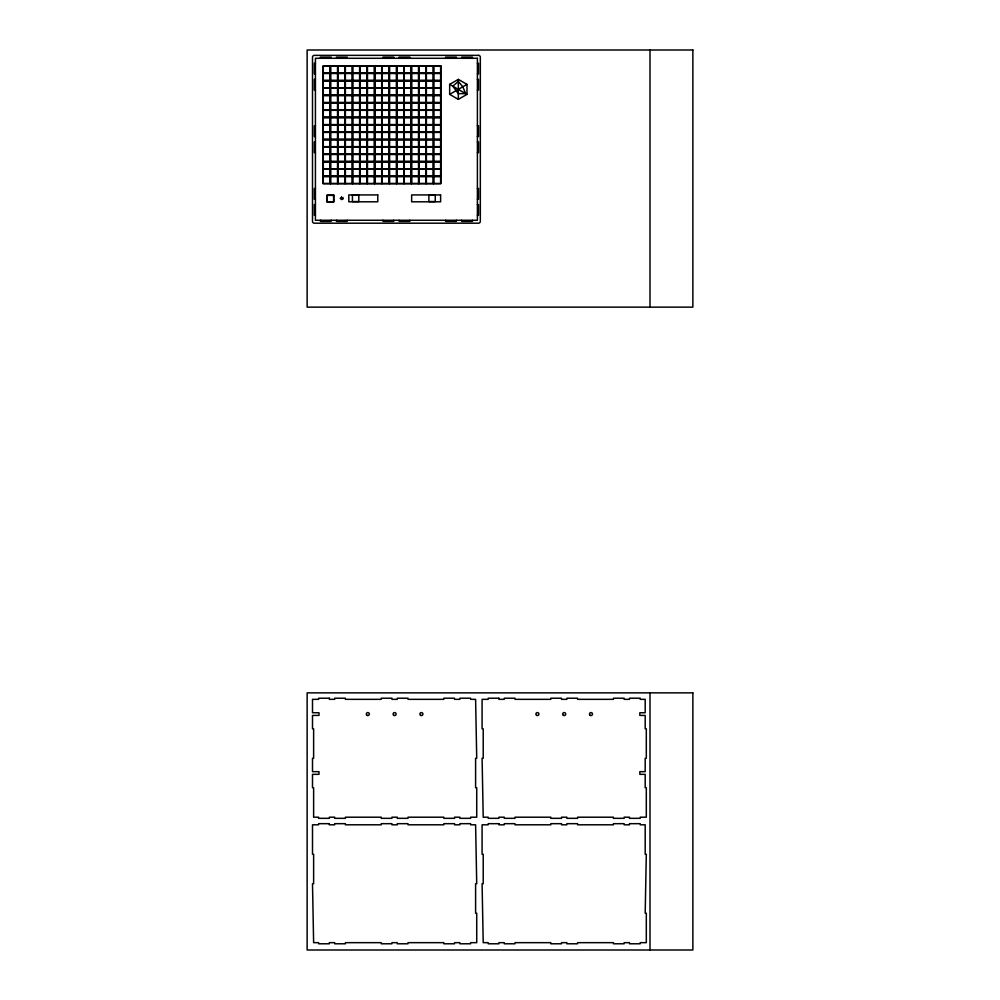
<?xml version="1.0" encoding="UTF-8"?>
<svg xmlns="http://www.w3.org/2000/svg" width="1000" height="1000" viewBox="0 0 1000 1000"><rect width="100%" height="100%" fill="white"/><g stroke="black" fill="none" stroke-linecap="round" stroke-linejoin="round"><path stroke-width="1.5" d="M449.663 84.375L458.325 79.375L466.987 84.375L466.987 94.362L458.325 99.362L449.663 94.362L449.663 84.375L466.987 94.362M449.663 94.362L466.987 84.375M315.425 63.263L314.3 63.263L314.3 73.987L315.425 73.987M477.4 63.263L478.525 63.263L478.525 73.987L477.4 73.987M323.038 73.263L440.85 73.263M315.425 79.338L314.3 79.338L314.3 90.05L315.425 90.05M477.4 79.338L478.525 79.338L478.525 90.05L477.4 90.05M323.038 80.625L440.85 80.625M323.038 87.987L440.85 87.987M323.038 95.35L440.85 95.35M323.038 102.713L440.85 102.713M323.038 110.075L440.85 110.075M323.038 117.438L440.85 117.438M323.038 124.8L440.85 124.8M315.425 125.875L314.3 125.875L314.3 136.588L315.425 136.588M477.4 125.875L478.525 125.875L478.525 136.588L477.4 136.588M323.038 132.162L440.85 132.162M323.038 139.525L440.85 139.525M315.425 141.95L314.3 141.95L314.3 152.662L315.425 152.662M477.4 141.95L478.525 141.95L478.525 152.662L477.4 152.662M323.038 146.888L440.85 146.888M323.038 154.262L440.85 154.262M323.038 161.625L440.85 161.625M323.038 168.988L440.85 168.988M323.038 176.35L440.85 176.35M315.425 188.487L314.3 188.487L314.3 199.2L315.425 199.2M477.4 188.487L478.525 188.487L478.525 199.2L477.4 199.2M315.425 204.562L314.3 204.562L314.3 215.275L315.425 215.275M477.4 204.562L478.525 204.562L478.525 215.275L477.4 215.275M650 50L650 307.137M650 692.862L650 950M472.413 58.288L472.413 57.162L461.7 57.162L461.7 58.288M472.413 220.263L472.413 221.388L461.7 221.388L461.7 220.263M458.325 79.375L458.325 99.362M456.35 58.288L456.35 57.162L445.637 57.162L445.637 58.288M456.35 220.263L456.35 221.388L445.637 221.388L445.637 220.263M433.488 65.9L433.488 183.713M426.125 65.9L426.125 183.713M418.762 65.9L418.762 183.713M411.4 65.9L411.4 183.713M409.812 58.288L409.812 57.162L399.087 57.162L399.087 58.288M409.812 220.263L409.812 221.388L399.087 221.388L399.087 220.263M404.038 65.9L404.038 183.713M396.675 65.9L396.675 183.713M393.738 58.288L393.738 57.162L383.025 57.162L383.025 58.288M393.738 220.263L393.738 221.388L383.025 221.388L383.025 220.263M389.312 65.9L389.312 183.713M381.95 65.9L381.95 183.713M374.588 65.9L374.588 183.713M367.225 65.9L367.225 183.713M359.85 65.9L359.85 183.713M352.488 65.9L352.488 183.713M347.2 58.288L347.2 57.162L336.488 57.162L336.488 58.288M347.2 220.263L347.2 221.388L336.488 221.388L336.488 220.263M345.125 65.9L345.125 183.713M337.762 65.9L337.762 183.713M331.125 58.288L331.125 57.162L320.412 57.162L320.412 58.288M331.125 220.263L331.125 221.388L320.412 221.388L320.412 220.263M330.4 65.9L330.4 183.713M341.675 197.113L340.225 198.363L341.675 199.613L341.675 198.888L343.162 198.888L343.162 197.825L341.675 197.825L341.675 197.113M458.325 81.45L452.812 86.188L458.325 93.637L465.725 93.637L462.8 86.788L458.325 81.45M692.862 50L307.137 50L307.137 307.137L692.862 307.137L692.862 50M478.525 55.362L314.3 55.362A1.8 1.8 0 0 0 312.5 57.162L312.5 221.388A1.8 1.8 0 0 0 314.3 223.188L478.525 223.188A1.8 1.8 0 0 0 480.325 221.388L480.325 57.162A1.8 1.8 0 0 0 478.525 55.362M477.4 58.288L315.425 58.288L315.425 220.263L477.4 220.263L477.4 58.288M440.85 65.9L323.038 65.9L323.038 183.713L440.85 183.713L440.85 65.9M330.163 66.137L323.288 66.137L323.288 73.012L330.163 73.012L330.163 66.137M337.525 66.137L330.65 66.137L330.65 73.012L337.525 73.012L337.525 66.137M344.888 66.137L338.013 66.137L338.013 73.012L344.888 73.012L344.888 66.137M352.25 66.137L345.375 66.137L345.375 73.012L352.25 73.012L352.25 66.137M359.613 66.137L352.738 66.137L352.738 73.012L359.613 73.012L359.613 66.137M366.975 66.137L360.1 66.137L360.1 73.012L366.975 73.012L366.975 66.137M374.338 66.137L367.463 66.137L367.463 73.012L374.338 73.012L374.338 66.137M381.7 66.137L374.825 66.137L374.825 73.012L381.7 73.012L381.7 66.137M389.062 66.137L382.188 66.137L382.188 73.012L389.062 73.012L389.062 66.137M396.425 66.137L389.55 66.137L389.55 73.012L396.425 73.012L396.425 66.137M403.787 66.137L396.912 66.137L396.912 73.012L403.787 73.012L403.787 66.137M411.15 66.137L404.275 66.137L404.275 73.012L411.15 73.012L411.15 66.137M418.512 66.137L411.65 66.137L411.65 73.012L418.512 73.012L418.512 66.137M425.875 66.137L419.012 66.137L419.012 73.012L425.875 73.012L425.875 66.137M433.25 66.137L426.375 66.137L426.375 73.012L433.25 73.012L433.25 66.137M440.613 66.137L433.738 66.137L433.738 73.012L440.613 73.012L440.613 66.137M330.163 73.5L323.288 73.5L323.288 80.375L330.163 80.375L330.163 73.5M337.525 73.5L330.65 73.5L330.65 80.375L337.525 80.375L337.525 73.5M344.888 73.5L338.013 73.5L338.013 80.375L344.888 80.375L344.888 73.5M352.25 73.5L345.375 73.5L345.375 80.375L352.25 80.375L352.25 73.5M359.613 73.5L352.738 73.5L352.738 80.375L359.613 80.375L359.613 73.5M366.975 73.5L360.1 73.5L360.1 80.375L366.975 80.375L366.975 73.5M374.338 73.5L367.463 73.5L367.463 80.375L374.338 80.375L374.338 73.5M381.7 73.5L374.825 73.5L374.825 80.375L381.7 80.375L381.7 73.5M389.062 73.5L382.188 73.5L382.188 80.375L389.062 80.375L389.062 73.5M396.425 73.5L389.55 73.5L389.55 80.375L396.425 80.375L396.425 73.5M403.787 73.5L396.912 73.5L396.912 80.375L403.787 80.375L403.787 73.5M411.15 73.5L404.275 73.5L404.275 80.375L411.15 80.375L411.15 73.5M418.512 73.5L411.65 73.5L411.65 80.375L418.512 80.375L418.512 73.5M425.875 73.5L419.012 73.5L419.012 80.375L425.875 80.375L425.875 73.5M433.25 73.5L426.375 73.5L426.375 80.375L433.25 80.375L433.25 73.5M440.613 73.5L433.738 73.5L433.738 80.375L440.613 80.375L440.613 73.5M330.163 80.862L323.288 80.862L323.288 87.737L330.163 87.737L330.163 80.862M337.525 80.862L330.65 80.862L330.65 87.737L337.525 87.737L337.525 80.862M344.888 80.862L338.013 80.862L338.013 87.737L344.888 87.737L344.888 80.862M352.25 80.862L345.375 80.862L345.375 87.737L352.25 87.737L352.25 80.862M359.613 80.862L352.738 80.862L352.738 87.737L359.613 87.737L359.613 80.862M366.975 80.862L360.1 80.862L360.1 87.737L366.975 87.737L366.975 80.862M374.338 80.862L367.463 80.862L367.463 87.737L374.338 87.737L374.338 80.862M381.7 80.862L374.825 80.862L374.825 87.737L381.7 87.737L381.7 80.862M389.062 80.862L382.188 80.862L382.188 87.737L389.062 87.737L389.062 80.862M396.425 80.862L389.55 80.862L389.55 87.737L396.425 87.737L396.425 80.862M403.787 80.862L396.912 80.862L396.912 87.737L403.787 87.737L403.787 80.862M411.15 80.862L404.275 80.862L404.275 87.737L411.15 87.737L411.15 80.862M418.512 80.862L411.65 80.862L411.65 87.737L418.512 87.737L418.512 80.862M425.875 80.862L419.012 80.862L419.012 87.737L425.875 87.737L425.875 80.862M433.25 80.862L426.375 80.862L426.375 87.737L433.25 87.737L433.25 80.862M440.613 80.862L433.738 80.862L433.738 87.737L440.613 87.737L440.613 80.862M330.163 88.238L323.288 88.238L323.288 95.1L330.163 95.1L330.163 88.238M337.525 88.238L330.65 88.238L330.65 95.1L337.525 95.1L337.525 88.238M344.888 88.238L338.013 88.238L338.013 95.1L344.888 95.1L344.888 88.238M352.25 88.238L345.375 88.238L345.375 95.1L352.25 95.1L352.25 88.238M359.613 88.238L352.738 88.238L352.738 95.1L359.613 95.1L359.613 88.238M366.975 88.238L360.1 88.238L360.1 95.1L366.975 95.1L366.975 88.238M374.338 88.238L367.463 88.238L367.463 95.1L374.338 95.1L374.338 88.238M381.7 88.238L374.825 88.238L374.825 95.1L381.7 95.1L381.7 88.238M389.062 88.238L382.188 88.238L382.188 95.1L389.062 95.1L389.062 88.238M396.425 88.238L389.55 88.238L389.55 95.1L396.425 95.1L396.425 88.238M403.787 88.238L396.912 88.238L396.912 95.1L403.787 95.1L403.787 88.238M411.15 88.238L404.275 88.238L404.275 95.1L411.15 95.1L411.15 88.238M418.512 88.238L411.65 88.238L411.65 95.1L418.512 95.1L418.512 88.238M425.875 88.238L419.012 88.238L419.012 95.1L425.875 95.1L425.875 88.238M433.25 88.238L426.375 88.238L426.375 95.1L433.25 95.1L433.25 88.238M440.613 88.238L433.738 88.238L433.738 95.1L440.613 95.1L440.613 88.238M330.163 95.6L323.288 95.6L323.288 102.463L330.163 102.463L330.163 95.6M337.525 95.6L330.65 95.6L330.65 102.463L337.525 102.463L337.525 95.6M344.888 95.6L338.013 95.6L338.013 102.463L344.888 102.463L344.888 95.6M352.25 95.6L345.375 95.6L345.375 102.463L352.25 102.463L352.25 95.6M359.613 95.6L352.738 95.6L352.738 102.463L359.613 102.463L359.613 95.6M366.975 95.6L360.1 95.6L360.1 102.463L366.975 102.463L366.975 95.6M374.338 95.6L367.463 95.6L367.463 102.463L374.338 102.463L374.338 95.6M381.7 95.6L374.825 95.6L374.825 102.463L381.7 102.463L381.7 95.6M389.062 95.6L382.188 95.6L382.188 102.463L389.062 102.463L389.062 95.6M396.425 95.6L389.55 95.6L389.55 102.463L396.425 102.463L396.425 95.6M403.787 95.6L396.912 95.6L396.912 102.463L403.787 102.463L403.787 95.6M411.15 95.6L404.275 95.6L404.275 102.463L411.15 102.463L411.15 95.6M418.512 95.6L411.65 95.6L411.65 102.463L418.512 102.463L418.512 95.6M425.875 95.6L419.012 95.6L419.012 102.463L425.875 102.463L425.875 95.6M433.25 95.6L426.375 95.6L426.375 102.463L433.25 102.463L433.25 95.6M440.613 95.6L433.738 95.6L433.738 102.463L440.613 102.463L440.613 95.6M330.163 102.963L323.288 102.963L323.288 109.838L330.163 109.838L330.163 102.963M337.525 102.963L330.65 102.963L330.65 109.838L337.525 109.838L337.525 102.963M344.888 102.963L338.013 102.963L338.013 109.838L344.888 109.838L344.888 102.963M352.25 102.963L345.375 102.963L345.375 109.838L352.25 109.838L352.25 102.963M359.613 102.963L352.738 102.963L352.738 109.838L359.613 109.838L359.613 102.963M366.975 102.963L360.1 102.963L360.1 109.838L366.975 109.838L366.975 102.963M374.338 102.963L367.463 102.963L367.463 109.838L374.338 109.838L374.338 102.963M381.7 102.963L374.825 102.963L374.825 109.838L381.7 109.838L381.7 102.963M389.062 102.963L382.188 102.963L382.188 109.838L389.062 109.838L389.062 102.963M396.425 102.963L389.55 102.963L389.55 109.838L396.425 109.838L396.425 102.963M403.787 102.963L396.912 102.963L396.912 109.838L403.787 109.838L403.787 102.963M411.15 102.963L404.275 102.963L404.275 109.838L411.15 109.838L411.15 102.963M418.512 102.963L411.65 102.963L411.65 109.838L418.512 109.838L418.512 102.963M425.875 102.963L419.012 102.963L419.012 109.838L425.875 109.838L425.875 102.963M433.25 102.963L426.375 102.963L426.375 109.838L433.25 109.838L433.25 102.963M440.613 102.963L433.738 102.963L433.738 109.838L440.613 109.838L440.613 102.963M330.163 110.325L323.288 110.325L323.288 117.2L330.163 117.2L330.163 110.325M337.525 110.325L330.65 110.325L330.65 117.2L337.525 117.2L337.525 110.325M344.888 110.325L338.013 110.325L338.013 117.2L344.888 117.2L344.888 110.325M352.25 110.325L345.375 110.325L345.375 117.2L352.25 117.2L352.25 110.325M359.613 110.325L352.738 110.325L352.738 117.2L359.613 117.2L359.613 110.325M366.975 110.325L360.1 110.325L360.1 117.2L366.975 117.2L366.975 110.325M374.338 110.325L367.463 110.325L367.463 117.2L374.338 117.2L374.338 110.325M381.7 110.325L374.825 110.325L374.825 117.2L381.7 117.2L381.7 110.325M389.062 110.325L382.188 110.325L382.188 117.2L389.062 117.2L389.062 110.325M396.425 110.325L389.55 110.325L389.55 117.2L396.425 117.2L396.425 110.325M403.787 110.325L396.912 110.325L396.912 117.2L403.787 117.2L403.787 110.325M411.15 110.325L404.275 110.325L404.275 117.2L411.15 117.2L411.15 110.325M418.512 110.325L411.65 110.325L411.65 117.2L418.512 117.2L418.512 110.325M425.875 110.325L419.012 110.325L419.012 117.2L425.875 117.2L425.875 110.325M433.25 110.325L426.375 110.325L426.375 117.2L433.25 117.2L433.25 110.325M440.613 110.325L433.738 110.325L433.738 117.2L440.613 117.2L440.613 110.325M330.163 117.688L323.288 117.688L323.288 124.562L330.163 124.562L330.163 117.688M337.525 117.688L330.65 117.688L330.65 124.562L337.525 124.562L337.525 117.688M344.888 117.688L338.013 117.688L338.013 124.562L344.888 124.562L344.888 117.688M352.25 117.688L345.375 117.688L345.375 124.562L352.25 124.562L352.25 117.688M359.613 117.688L352.738 117.688L352.738 124.562L359.613 124.562L359.613 117.688M366.975 117.688L360.1 117.688L360.1 124.562L366.975 124.562L366.975 117.688M374.338 117.688L367.463 117.688L367.463 124.562L374.338 124.562L374.338 117.688M381.7 117.688L374.825 117.688L374.825 124.562L381.7 124.562L381.7 117.688M389.062 117.688L382.188 117.688L382.188 124.562L389.062 124.562L389.062 117.688M396.425 117.688L389.55 117.688L389.55 124.562L396.425 124.562L396.425 117.688M403.787 117.688L396.912 117.688L396.912 124.562L403.787 124.562L403.787 117.688M411.15 117.688L404.275 117.688L404.275 124.562L411.15 124.562L411.15 117.688M418.512 117.688L411.65 117.688L411.65 124.562L418.512 124.562L418.512 117.688M425.875 117.688L419.012 117.688L419.012 124.562L425.875 124.562L425.875 117.688M433.25 117.688L426.375 117.688L426.375 124.562L433.25 124.562L433.25 117.688M440.613 117.688L433.738 117.688L433.738 124.562L440.613 124.562L440.613 117.688M330.163 125.05L323.288 125.05L323.288 131.925L330.163 131.925L330.163 125.05M337.525 125.05L330.65 125.05L330.65 131.925L337.525 131.925L337.525 125.05M344.888 125.05L338.013 125.05L338.013 131.925L344.888 131.925L344.888 125.05M352.25 125.05L345.375 125.05L345.375 131.925L352.25 131.925L352.25 125.05M359.613 125.05L352.738 125.05L352.738 131.925L359.613 131.925L359.613 125.05M366.975 125.05L360.1 125.05L360.1 131.925L366.975 131.925L366.975 125.05M374.338 125.05L367.463 125.05L367.463 131.925L374.338 131.925L374.338 125.05M381.7 125.05L374.825 125.05L374.825 131.925L381.7 131.925L381.7 125.05M389.062 125.05L382.188 125.05L382.188 131.925L389.062 131.925L389.062 125.05M396.425 125.05L389.55 125.05L389.55 131.925L396.425 131.925L396.425 125.05M403.787 125.05L396.912 125.05L396.912 131.925L403.787 131.925L403.787 125.05M411.15 125.05L404.275 125.05L404.275 131.925L411.15 131.925L411.15 125.05M418.512 125.05L411.65 125.05L411.65 131.925L418.512 131.925L418.512 125.05M425.875 125.05L419.012 125.05L419.012 131.925L425.875 131.925L425.875 125.05M433.25 125.05L426.375 125.05L426.375 131.925L433.25 131.925L433.25 125.05M440.613 125.05L433.738 125.05L433.738 131.925L440.613 131.925L440.613 125.05M330.163 132.413L323.288 132.413L323.288 139.288L330.163 139.288L330.163 132.413M337.525 132.413L330.65 132.413L330.65 139.288L337.525 139.288L337.525 132.413M344.888 132.413L338.013 132.413L338.013 139.288L344.888 139.288L344.888 132.413M352.25 132.413L345.375 132.413L345.375 139.288L352.25 139.288L352.25 132.413M359.613 132.413L352.738 132.413L352.738 139.288L359.613 139.288L359.613 132.413M366.975 132.413L360.1 132.413L360.1 139.288L366.975 139.288L366.975 132.413M374.338 132.413L367.463 132.413L367.463 139.288L374.338 139.288L374.338 132.413M381.7 132.413L374.825 132.413L374.825 139.288L381.7 139.288L381.7 132.413M389.062 132.413L382.188 132.413L382.188 139.288L389.062 139.288L389.062 132.413M396.425 132.413L389.55 132.413L389.55 139.288L396.425 139.288L396.425 132.413M403.787 132.413L396.912 132.413L396.912 139.288L403.787 139.288L403.787 132.413M411.15 132.413L404.275 132.413L404.275 139.288L411.15 139.288L411.15 132.413M418.512 132.413L411.65 132.413L411.65 139.288L418.512 139.288L418.512 132.413M425.875 132.413L419.012 132.413L419.012 139.288L425.875 139.288L425.875 132.413M433.25 132.413L426.375 132.413L426.375 139.288L433.25 139.288L433.25 132.413M440.613 132.413L433.738 132.413L433.738 139.288L440.613 139.288L440.613 132.413M330.163 139.775L323.288 139.775L323.288 146.65L330.163 146.65L330.163 139.775M337.525 139.775L330.65 139.775L330.65 146.65L337.525 146.65L337.525 139.775M344.888 139.775L338.013 139.775L338.013 146.65L344.888 146.65L344.888 139.775M352.25 139.775L345.375 139.775L345.375 146.65L352.25 146.65L352.25 139.775M359.613 139.775L352.738 139.775L352.738 146.65L359.613 146.65L359.613 139.775M366.975 139.775L360.1 139.775L360.1 146.65L366.975 146.65L366.975 139.775M374.338 139.775L367.463 139.775L367.463 146.65L374.338 146.65L374.338 139.775M381.7 139.775L374.825 139.775L374.825 146.65L381.7 146.65L381.7 139.775M389.062 139.775L382.188 139.775L382.188 146.65L389.062 146.65L389.062 139.775M396.425 139.775L389.55 139.775L389.55 146.65L396.425 146.65L396.425 139.775M403.787 139.775L396.912 139.775L396.912 146.65L403.787 146.65L403.787 139.775M411.15 139.775L404.275 139.775L404.275 146.65L411.15 146.65L411.15 139.775M418.512 139.775L411.65 139.775L411.65 146.65L418.512 146.65L418.512 139.775M425.875 139.775L419.012 139.775L419.012 146.65L425.875 146.65L425.875 139.775M433.25 139.775L426.375 139.775L426.375 146.65L433.25 146.65L433.25 139.775M440.613 139.775L433.738 139.775L433.738 146.65L440.613 146.65L440.613 139.775M330.163 147.137L323.288 147.137L323.288 154.012L330.163 154.012L330.163 147.137M337.525 147.137L330.65 147.137L330.65 154.012L337.525 154.012L337.525 147.137M344.888 147.137L338.013 147.137L338.013 154.012L344.888 154.012L344.888 147.137M352.25 147.137L345.375 147.137L345.375 154.012L352.25 154.012L352.25 147.137M359.613 147.137L352.738 147.137L352.738 154.012L359.613 154.012L359.613 147.137M366.975 147.137L360.1 147.137L360.1 154.012L366.975 154.012L366.975 147.137M374.338 147.137L367.463 147.137L367.463 154.012L374.338 154.012L374.338 147.137M381.7 147.137L374.825 147.137L374.825 154.012L381.7 154.012L381.7 147.137M389.062 147.137L382.188 147.137L382.188 154.012L389.062 154.012L389.062 147.137M396.425 147.137L389.55 147.137L389.55 154.012L396.425 154.012L396.425 147.137M403.787 147.137L396.912 147.137L396.912 154.012L403.787 154.012L403.787 147.137M411.15 147.137L404.275 147.137L404.275 154.012L411.15 154.012L411.15 147.137M418.512 147.137L411.65 147.137L411.65 154.012L418.512 154.012L418.512 147.137M425.875 147.137L419.012 147.137L419.012 154.012L425.875 154.012L425.875 147.137M433.25 147.137L426.375 147.137L426.375 154.012L433.25 154.012L433.25 147.137M440.613 147.137L433.738 147.137L433.738 154.012L440.613 154.012L440.613 147.137M330.163 154.5L323.288 154.5L323.288 161.375L330.163 161.375L330.163 154.5M337.525 154.5L330.65 154.5L330.65 161.375L337.525 161.375L337.525 154.5M344.888 154.5L338.013 154.5L338.013 161.375L344.888 161.375L344.888 154.5M352.25 154.5L345.375 154.5L345.375 161.375L352.25 161.375L352.25 154.5M359.613 154.5L352.738 154.5L352.738 161.375L359.613 161.375L359.613 154.5M366.975 154.5L360.1 154.5L360.1 161.375L366.975 161.375L366.975 154.5M374.338 154.5L367.463 154.5L367.463 161.375L374.338 161.375L374.338 154.5M381.7 154.5L374.825 154.5L374.825 161.375L381.7 161.375L381.7 154.5M389.062 154.5L382.188 154.5L382.188 161.375L389.062 161.375L389.062 154.5M396.425 154.5L389.55 154.5L389.55 161.375L396.425 161.375L396.425 154.5M403.787 154.5L396.912 154.5L396.912 161.375L403.787 161.375L403.787 154.5M411.15 154.5L404.275 154.5L404.275 161.375L411.15 161.375L411.15 154.5M418.512 154.5L411.65 154.5L411.65 161.375L418.512 161.375L418.512 154.5M425.875 154.5L419.012 154.5L419.012 161.375L425.875 161.375L425.875 154.5M433.25 154.5L426.375 154.5L426.375 161.375L433.25 161.375L433.25 154.5M440.613 154.5L433.738 154.5L433.738 161.375L440.613 161.375L440.613 154.5M330.163 161.863L323.288 161.863L323.288 168.738L330.163 168.738L330.163 161.863M337.525 161.863L330.65 161.863L330.65 168.738L337.525 168.738L337.525 161.863M344.888 161.863L338.013 161.863L338.013 168.738L344.888 168.738L344.888 161.863M352.25 161.863L345.375 161.863L345.375 168.738L352.25 168.738L352.25 161.863M359.613 161.863L352.738 161.863L352.738 168.738L359.613 168.738L359.613 161.863M366.975 161.863L360.1 161.863L360.1 168.738L366.975 168.738L366.975 161.863M374.338 161.863L367.463 161.863L367.463 168.738L374.338 168.738L374.338 161.863M381.7 161.863L374.825 161.863L374.825 168.738L381.7 168.738L381.7 161.863M389.062 161.863L382.188 161.863L382.188 168.738L389.062 168.738L389.062 161.863M396.425 161.863L389.55 161.863L389.55 168.738L396.425 168.738L396.425 161.863M403.787 161.863L396.912 161.863L396.912 168.738L403.787 168.738L403.787 161.863M411.15 161.863L404.275 161.863L404.275 168.738L411.15 168.738L411.15 161.863M418.512 161.863L411.65 161.863L411.65 168.738L418.512 168.738L418.512 161.863M425.875 161.863L419.012 161.863L419.012 168.738L425.875 168.738L425.875 161.863M433.25 161.863L426.375 161.863L426.375 168.738L433.25 168.738L433.25 161.863M440.613 161.863L433.738 161.863L433.738 168.738L440.613 168.738L440.613 161.863M330.163 169.225L323.288 169.225L323.288 176.1L330.163 176.1L330.163 169.225M337.525 169.225L330.65 169.225L330.65 176.1L337.525 176.1L337.525 169.225M344.888 169.225L338.013 169.225L338.013 176.1L344.888 176.1L344.888 169.225M352.25 169.225L345.375 169.225L345.375 176.1L352.25 176.1L352.25 169.225M359.613 169.225L352.738 169.225L352.738 176.1L359.613 176.1L359.613 169.225M366.975 169.225L360.1 169.225L360.1 176.1L366.975 176.1L366.975 169.225M374.338 169.225L367.463 169.225L367.463 176.1L374.338 176.1L374.338 169.225M381.7 169.225L374.825 169.225L374.825 176.1L381.7 176.1L381.7 169.225M389.062 169.225L382.188 169.225L382.188 176.1L389.062 176.1L389.062 169.225M396.425 169.225L389.55 169.225L389.55 176.1L396.425 176.1L396.425 169.225M403.787 169.225L396.912 169.225L396.912 176.1L403.787 176.1L403.787 169.225M411.15 169.225L404.275 169.225L404.275 176.1L411.15 176.1L411.15 169.225M418.512 169.225L411.65 169.225L411.65 176.1L418.512 176.1L418.512 169.225M425.875 169.225L419.012 169.225L419.012 176.1L425.875 176.1L425.875 169.225M433.25 169.225L426.375 169.225L426.375 176.1L433.25 176.1L433.25 169.225M440.613 169.225L433.738 169.225L433.738 176.1L440.613 176.1L440.613 169.225M330.163 176.588L323.288 176.588L323.288 183.463L330.163 183.463L330.163 176.588M337.525 176.588L330.65 176.588L330.65 183.463L337.525 183.463L337.525 176.588M344.888 176.588L338.013 176.588L338.013 183.463L344.888 183.463L344.888 176.588M352.25 176.588L345.375 176.588L345.375 183.463L352.25 183.463L352.25 176.588M359.613 176.588L352.738 176.588L352.738 183.463L359.613 183.463L359.613 176.588M366.975 176.588L360.1 176.588L360.1 183.463L366.975 183.463L366.975 176.588M374.338 176.588L367.463 176.588L367.463 183.463L374.338 183.463L374.338 176.588M381.7 176.588L374.825 176.588L374.825 183.463L381.7 183.463L381.7 176.588M389.062 176.588L382.188 176.588L382.188 183.463L389.062 183.463L389.062 176.588M396.425 176.588L389.55 176.588L389.55 183.463L396.425 183.463L396.425 176.588M403.787 176.588L396.912 176.588L396.912 183.463L403.787 183.463L403.787 176.588M411.15 176.588L404.275 176.588L404.275 183.463L411.15 183.463L411.15 176.588M418.512 176.588L411.65 176.588L411.65 183.463L418.512 183.463L418.512 176.588M425.875 176.588L419.012 176.588L419.012 183.463L425.875 183.463L425.875 176.588M433.25 176.588L426.375 176.588L426.375 183.463L433.25 183.463L433.25 176.588M440.613 176.588L433.738 176.588L433.738 183.463L440.613 183.463L440.613 176.588M377.775 194.925L348.812 194.925L348.812 201.8L377.775 201.8L377.775 194.925M440.613 194.925L411.65 194.925L411.65 201.8L440.613 201.8L440.613 194.925M333.837 195.138L326.962 195.138L326.962 202.013L333.837 202.013L333.837 195.138M358.812 195.162L352.425 195.162L352.425 201.55L358.812 201.55L358.812 195.162M435.262 195.162L428.875 195.162L428.875 201.55L435.262 201.55L435.262 195.162M333.587 195.387L327.212 195.387L327.212 201.762L333.587 201.762L333.587 195.387M692.862 692.862L307.137 692.862L307.137 950L692.862 950L692.862 692.862M329.325 698.213L318.612 698.213L318.612 699.338L312.5 699.338L312.5 712.738L318.988 712.738L318.988 715.413L312.5 715.413L312.5 728.8L313.625 728.8L313.625 758.263L312.5 758.263L312.5 771.663L318.988 771.663L318.988 774.338L312.5 774.338L312.5 787.738L313.625 787.738L313.625 817.2L318.612 817.2L318.612 818.325L329.325 818.325L329.325 817.2L334.688 817.2L334.688 818.325L345.4 818.325L345.4 817.2L381.225 817.2L381.225 818.325L391.938 818.325L391.938 817.2L397.287 817.2L397.287 818.325L408.013 818.325L408.013 817.2L443.837 817.2L443.837 818.325L454.55 818.325L454.55 817.2L459.9 817.2L459.9 818.325L470.613 818.325L470.613 817.2L476.725 817.2L476.725 787.738L475.6 787.738L475.6 758.263L476.725 758.263L475.6 699.338L470.613 699.338L470.613 698.213L459.9 698.213L459.9 699.338L454.55 699.338L454.55 698.213L443.837 698.213L443.837 699.338L408.013 699.338L408.013 698.213L397.287 698.213L397.287 699.338L391.938 699.338L391.938 698.213L381.225 698.213L381.225 699.338L345.4 699.338L345.4 698.213L334.688 698.213L334.688 699.338L329.325 699.338L329.325 698.213M498.913 698.213L488.2 698.213L488.2 699.338L482.088 699.338L482.088 728.8L483.212 728.8L483.212 758.263L482.088 758.263L483.212 817.2L488.2 817.2L488.2 818.325L498.913 818.325L498.913 817.2L504.275 817.2L504.275 818.325L514.987 818.325L514.987 817.2L550.812 817.2L550.812 818.325L561.525 818.325L561.525 817.2L566.875 817.2L566.875 818.325L577.6 818.325L577.6 817.2L613.425 817.2L613.425 818.325L624.138 818.325L624.138 817.2L629.487 817.2L629.487 818.325L640.2 818.325L640.2 817.2L646.312 817.2L646.312 787.738L645.188 787.738L645.188 774.338L639.837 774.338L639.837 771.663L645.188 771.663L645.188 758.263L646.312 758.263L646.312 728.8L645.188 728.8L645.188 715.413L639.837 715.413L639.837 712.738L645.188 712.738L645.188 699.338L640.2 699.338L640.2 698.213L629.487 698.213L629.487 699.338L624.138 699.338L624.138 698.213L613.425 698.213L613.425 699.338L577.6 699.338L577.6 698.213L566.875 698.213L566.875 699.338L561.525 699.338L561.525 698.213L550.812 698.213L550.812 699.338L514.987 699.338L514.987 698.213L504.275 698.213L504.275 699.338L498.913 699.338L498.913 698.213M329.325 823.675L318.612 823.675L318.612 824.8L312.5 824.8L312.5 854.262L313.625 854.262L313.625 883.737L312.5 883.737L313.625 942.663L318.612 942.663L318.612 943.787L329.325 943.787L329.325 942.663L334.688 942.663L334.688 943.787L345.4 943.787L345.4 942.663L381.225 942.663L381.225 943.787L391.938 943.787L391.938 942.663L397.287 942.663L397.287 943.787L408.013 943.787L408.013 942.663L443.837 942.663L443.837 943.787L454.55 943.787L454.55 942.663L459.9 942.663L459.9 943.787L470.613 943.787L470.613 942.663L476.725 942.663L476.725 913.2L475.6 913.2L475.6 883.737L476.725 883.737L475.6 824.8L470.613 824.8L470.613 823.675L459.9 823.675L459.9 824.8L454.55 824.8L454.55 823.675L443.837 823.675L443.837 824.8L408.013 824.8L408.013 823.675L397.287 823.675L397.287 824.8L391.938 824.8L391.938 823.675L381.225 823.675L381.225 824.8L345.4 824.8L345.4 823.675L334.688 823.675L334.688 824.8L329.325 824.8L329.325 823.675M498.913 823.675L488.2 823.675L488.2 824.8L482.088 824.8L482.088 854.262L483.212 854.262L483.212 883.737L482.088 883.737L483.212 942.663L488.2 942.663L488.2 943.787L498.913 943.787L498.913 942.663L504.275 942.663L504.275 943.787L514.987 943.787L514.987 942.663L550.812 942.663L550.812 943.787L561.525 943.787L561.525 942.663L566.875 942.663L566.875 943.787L577.6 943.787L577.6 942.663L613.425 942.663L613.425 943.787L624.138 943.787L624.138 942.663L629.487 942.663L629.487 943.787L640.2 943.787L640.2 942.663L646.312 942.663L646.312 913.2L645.188 913.2L646.312 854.262L645.188 854.262L645.188 824.8L640.2 824.8L640.2 823.675L629.487 823.675L629.487 824.8L624.138 824.8L624.138 823.675L613.425 823.675L613.425 824.8L577.6 824.8L577.6 823.675L566.875 823.675L566.875 824.8L561.525 824.8L561.525 823.675L550.812 823.675L550.812 824.8L514.987 824.8L514.987 823.675L504.275 823.675L504.275 824.8L498.913 824.8L498.913 823.675M590.237 715.375A1.512 1.512 0 0 0 592.5 714.075A1.512 1.512 0 0 0 590.237 712.763A1.512 1.512 0 0 0 590.237 715.375M563.45 715.375A1.512 1.512 0 0 0 565.712 714.075A1.512 1.512 0 0 0 563.45 712.763A1.512 1.512 0 0 0 563.45 715.375M536.663 715.375A1.512 1.512 0 0 0 538.925 714.075A1.512 1.512 0 0 0 536.663 712.763A1.512 1.512 0 0 0 536.663 715.375M367.075 715.375A1.512 1.512 0 0 0 369.338 714.075A1.512 1.512 0 0 0 367.075 712.763A1.512 1.512 0 0 0 367.075 715.375M393.862 715.375A1.512 1.512 0 0 0 396.125 714.075A1.512 1.512 0 0 0 393.862 712.763A1.512 1.512 0 0 0 393.862 715.375M420.65 715.375A1.512 1.512 0 0 0 422.912 714.075A1.512 1.512 0 0 0 420.65 712.763A1.512 1.512 0 0 0 420.65 715.375"/></g></svg>
